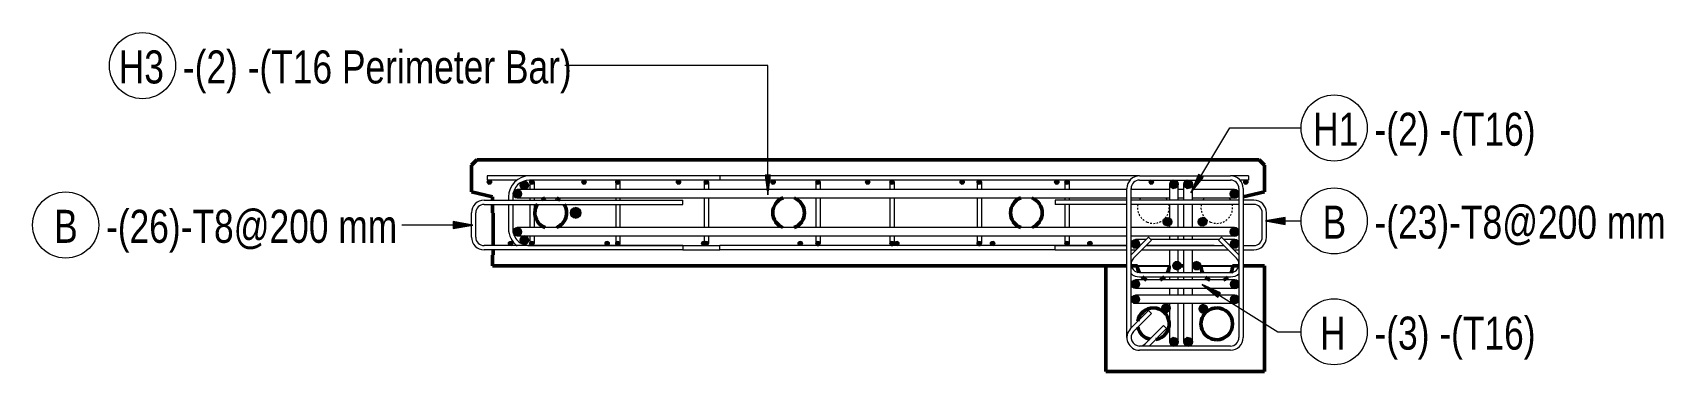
# Model space of a CAD drawing. Header units: millimetres. Extents: x -12508 to 11584, y -2169 to 13538.
# Drawn here: x 8499 to 11584, y 12714 to 13355 of the extents above; entities that cross this region are included whole.
import ezdxf

# ---------------------------------------------------------------- set-up
doc = ezdxf.new("R2010")
doc.units = ezdxf.units.MM
doc.linetypes.add('Dash', pattern=[6.36, 3.18, -3.18])
for name, color, linetype, lineweight in [('A-WALL', 113, 'Continuous', 25), ('A-WALL-HDLN', 110, 'Dash', 25), ('S-COLS', 52, 'Continuous', 18), ('S-COLS-HDLN', 52, 'Dash', 18), ('S-RBAR', 171, 'Continuous', 18), ('S-RBAR-IDEN', 171, 'Continuous', 9)]:
    doc.layers.add(name, color=color, linetype=linetype, lineweight=lineweight)
doc.styles.add('Nirmala UI Semilight_2', font='NirmalaS.ttf', dxfattribs={"width": 0.8, "height": 62.5})

# ---------------------------------------------------------------- blocks, each defined once
blk = doc.blocks.new('M_Rebar Tag_rfa MARK - ARROW-794226-Elevation Top 3')
at = {"layer": 'S-RBAR-IDEN'}
blk.add_circle((-8253.6, 13174.2), 62.5, dxfattribs=at)
blk = doc.blocks.new('M_Rebar Tag_rfa Dimension - ARROW-793927-Elevation Top 3')
at = {"layer": 'S-RBAR-IDEN'}
blk.add_circle((-10653.3, 12990.6), 62.5, dxfattribs=at)

msp = doc.modelspace()

# ---------------------------------------------------------------- hatches: boundary and pattern name
at = {"layer": 'S-RBAR'}
h = msp.add_hatch(color=256, dxfattribs=at)
edge = h.paths.add_edge_path()
edge.add_arc((9363.3, 13071.7), 4, 0, 360)
for points in [[(9362, 13067.9), (9366.5, 13069.3), (9366.5, 13074), (9362, 13075.5), (9359.3, 13071.7)], [(9412.4, 13042.4), (9419.4, 13042.4), (9423.7, 13047.9), (9422.2, 13054.6), (9415.9, 13057.6), (9409.7, 13054.6), (9408.1, 13047.9)], [(9426.1, 13058.5), (9433, 13058.5), (9437.3, 13063.9), (9435.8, 13070.7), (9429.5, 13073.7), (9423.3, 13070.7), (9421.7, 13063.9)], [(9442.5, 13067.9), (9447, 13069.3), (9447, 13074), (9442.5, 13075.5), (9439.7, 13071.7)], [(9540.9, 13067.9), (9545.4, 13069.3), (9545.4, 13074), (9540.9, 13075.5), (9538.2, 13071.7)], [(9605, 13067.9), (9609.5, 13069.3), (9609.5, 13074), (9605, 13075.5), (9602.2, 13071.7)], [(9719.8, 13067.9), (9724.3, 13069.3), (9724.3, 13074), (9719.8, 13075.5), (9717, 13071.7)], [(9772.5, 13067.9), (9776.9, 13069.3), (9776.9, 13074), (9772.5, 13075.5), (9769.7, 13071.7)], [(9898.7, 13067.9), (9903.1, 13069.3), (9903.1, 13074), (9898.7, 13075.5), (9895.9, 13071.7)], [(9983.7, 13067.9), (9988.1, 13069.3), (9988.1, 13074), (9983.7, 13075.5), (9980.9, 13071.7)], [(10077.5, 13067.9), (10082, 13069.3), (10082, 13074), (10077.5, 13075.5), (10074.8, 13071.7)], [(10123.6, 13067.9), (10128.1, 13069.3), (10128.1, 13074), (10123.6, 13075.5), (10120.9, 13071.7)], [(10256.4, 13067.9), (10260.9, 13069.3), (10260.9, 13074.1), (10256.4, 13075.5), (10253.6, 13071.7)], [(10288.6, 13067.9), (10293.1, 13069.3), (10293.1, 13074.1), (10288.6, 13075.5), (10285.9, 13071.7)], [(10435.3, 13067.9), (10439.7, 13069.4), (10439.7, 13074.1), (10435.3, 13075.5), (10432.5, 13071.7)], [(10454.8, 13067.9), (10459.3, 13069.4), (10459.3, 13074.1), (10454.8, 13075.5), (10452.1, 13071.7)], [(10614.1, 13067.9), (10618.6, 13069.4), (10618.6, 13074.1), (10614.1, 13075.5), (10611.4, 13071.7)], [(10656.5, 13059.9), (10663.3, 13061.5), (10666.3, 13067.7), (10663, 13074), (10656.5, 13075.5), (10651.1, 13071.2), (10651.1, 13064.2)], [(10683.4, 13059.9), (10690.2, 13061.5), (10693.2, 13067.7), (10690.2, 13074), (10683.4, 13075.5), (10678, 13071.2), (10678, 13064.2)], [(10769.4, 13042.4), (10776.3, 13042.4), (10780.6, 13047.9), (10779.1, 13054.6), (10772.8, 13057.7), (10766.6, 13054.6), (10765, 13047.9)], [(10793, 13067.9), (10797.5, 13069.4), (10797.5, 13074.1), (10793, 13075.5), (10790.2, 13071.7)], [(9526.5, 13003.7), (9533.5, 13006.6), (9536.5, 13013.7), (9533.5, 13020.8), (9526.5, 13023.7), (9519.4, 13020.8), (9516.5, 13013.7), (9519.4, 13006.6)], [(10646.9, 12989), (10652.8, 12992.6), (10653.5, 12999.5), (10648.6, 13004.5), (10641.7, 13003.7), (10638, 12997.8), (10640.3, 12991.2)], [(10714.9, 12989.3), (10719.8, 12994.2), (10719.1, 13001.1), (10713.2, 13004.8), (10706.6, 13002.5), (10704.3, 12995.9), (10708, 12990)], [(9404.5, 12951.9), (9407.3, 12955.7), (9404.5, 12959.5), (9400, 12958), (9400, 12953.3)], [(9412.4, 12970.6), (9419.4, 12970.6), (9423.7, 12976), (9422.2, 12982.8), (9415.9, 12985.8), (9409.7, 12982.8), (9408.1, 12976)], [(9426.1, 12954.7), (9433, 12954.7), (9437.3, 12960.2), (9435.8, 12966.9), (9429.5, 12969.9), (9423.3, 12966.9), (9421.7, 12960.2)], [(9442.5, 12951.9), (9447, 12953.3), (9447, 12958), (9442.5, 12959.5), (9439.7, 12955.7), (9441.1, 12953.8)], [(9587.2, 12951.9), (9590, 12955.7), (9587.2, 12959.5), (9582.7, 12958), (9582.7, 12953.3)], [(9605, 12951.9), (9609.5, 12953.3), (9609.5, 12958), (9605, 12959.5), (9602.2, 12955.7)], [(9769.9, 12951.9), (9772.6, 12955.7), (9769.9, 12959.5), (9765.4, 12958), (9765.4, 12953.3)], [(9772.5, 12951.9), (9776.9, 12953.3), (9776.9, 12958), (9772.5, 12959.5), (9769.7, 12955.7)], [(9952.5, 12951.9), (9955.3, 12955.7), (9952.5, 12959.5), (9948, 12958), (9948, 12953.3), (9951.5, 12952.2)], [(9983.7, 12951.9), (9988.1, 12953.3), (9988.1, 12958), (9983.7, 12959.5), (9980.9, 12955.7)], [(10123.6, 12951.9), (10128.1, 12953.3), (10128.1, 12958), (10123.6, 12959.5), (10120.9, 12955.7)], [(10135.2, 12951.9), (10138, 12955.7), (10135.2, 12959.5), (10130.7, 12958), (10130.7, 12953.3)], [(10288.6, 12951.9), (10293.1, 12953.3), (10293.1, 12958.1), (10288.6, 12959.5), (10285.9, 12955.7)], [(10316.3, 12951.9), (10319.1, 12955.7), (10316.3, 12959.5), (10311.8, 12958.1), (10311.8, 12953.3)], [(10454.8, 12951.9), (10459.3, 12953.4), (10459.3, 12958.1), (10454.8, 12959.5), (10452.1, 12955.7), (10453.5, 12953.8)], [(10500.5, 12951.9), (10503.3, 12955.7), (10500.5, 12959.5), (10496, 12958.1), (10496, 12953.4)], [(10581.8, 12947.7), (10588.8, 12947.7), (10593.1, 12953.1), (10591.5, 12959.9), (10585.3, 12962.9), (10579, 12959.9), (10577.5, 12953.1), (10580.9, 12948.8)], [(10769.4, 12970.6), (10776.3, 12970.6), (10780.6, 12976), (10779.1, 12982.8), (10772.8, 12985.8), (10766.6, 12982.8), (10765, 12976)], [(10769.8, 12947.7), (10776.8, 12947.7), (10781.1, 12953.1), (10779.5, 12959.9), (10773.3, 12962.9), (10767, 12959.9), (10765.5, 12953.1)], [(10663.9, 12905.7), (10670.1, 12908.7), (10671.7, 12915.5), (10667.3, 12920.9), (10660.4, 12920.9), (10656.1, 12915.5), (10657.6, 12908.7)], [(10697.7, 12906.5), (10704.6, 12906.5), (10708.9, 12911.9), (10707.4, 12918.7), (10701.1, 12921.7), (10694.9, 12918.7), (10693.3, 12911.9)], [(10581.8, 12871.5), (10588.8, 12871.5), (10593.1, 12876.9), (10591.5, 12883.7), (10585.3, 12886.7), (10579, 12883.7), (10577.5, 12876.9), (10580.9, 12872.7)], [(10769.8, 12871.5), (10776.8, 12871.5), (10781.1, 12876.9), (10779.5, 12883.7), (10773.3, 12886.7), (10767, 12883.7), (10765.5, 12876.9), (10768.1, 12873.7)], [(10581.8, 12842.8), (10588.8, 12842.8), (10593.1, 12848.3), (10591.5, 12855), (10585.3, 12858), (10579, 12855), (10577.5, 12848.3), (10580.9, 12844)], [(10643.1, 12825.2), (10649.4, 12828.2), (10651, 12834.9), (10646.7, 12840.4), (10639.8, 12840.4), (10635.4, 12835.1), (10636.9, 12828.3)], [(10710.8, 12824.6), (10717.7, 12825), (10721.7, 12830.7), (10719.7, 12837.4), (10713.3, 12840), (10707.2, 12836.6), (10706.1, 12829.8)], [(10769.8, 12842.8), (10776.8, 12842.8), (10781.1, 12848.3), (10779.5, 12855), (10773.3, 12858), (10767, 12855), (10765.5, 12848.3)], [(10656.5, 12761.9), (10663.3, 12763.5), (10666.3, 12769.7), (10663.3, 12776), (10656.5, 12777.5), (10651.1, 12773.2), (10651.1, 12766.2), (10653.5, 12764.3)], [(10683.4, 12761.9), (10690.2, 12763.5), (10693.2, 12769.7), (10690.2, 12776), (10683.4, 12777.5), (10678, 12773.2), (10678, 12766.2)]]:
    msp.add_hatch(color=256, dxfattribs=at).paths.add_polyline_path(points)
h = msp.add_hatch(color=256, dxfattribs=at)
edge = h.paths.add_edge_path()
edge.add_arc((9415.9, 13049.6), 8, 0, 360)
h = msp.add_hatch(color=256, dxfattribs=at)
edge = h.paths.add_edge_path()
edge.add_arc((9429.5, 13065.7), 8, 0, 360)
h = msp.add_hatch(color=256, dxfattribs=at)
edge = h.paths.add_edge_path()
edge.add_arc((9443.7, 13071.7), 4, 0, 360)
h = msp.add_hatch(color=256, dxfattribs=at)
edge = h.paths.add_edge_path()
edge.add_arc((9542.2, 13071.7), 4, 0, 360)
h = msp.add_hatch(color=256, dxfattribs=at)
edge = h.paths.add_edge_path()
edge.add_arc((9606.2, 13071.7), 4, 0, 360)
h = msp.add_hatch(color=256, dxfattribs=at)
edge = h.paths.add_edge_path()
edge.add_arc((9721, 13071.7), 4, 0, 360)
h = msp.add_hatch(color=256, dxfattribs=at)
edge = h.paths.add_edge_path()
edge.add_arc((9773.7, 13071.7), 4, 0, 360)
h = msp.add_hatch(color=256, dxfattribs=at)
edge = h.paths.add_edge_path()
edge.add_arc((9899.9, 13071.7), 4, 0, 360)
h = msp.add_hatch(color=256, dxfattribs=at)
edge = h.paths.add_edge_path()
edge.add_arc((9984.9, 13071.7), 4, 0, 360)
h = msp.add_hatch(color=256, dxfattribs=at)
edge = h.paths.add_edge_path()
edge.add_arc((10078.8, 13071.7), 4, 0, 360)
h = msp.add_hatch(color=256, dxfattribs=at)
edge = h.paths.add_edge_path()
edge.add_arc((10124.9, 13071.7), 4, 0, 360)
h = msp.add_hatch(color=256, dxfattribs=at)
edge = h.paths.add_edge_path()
edge.add_arc((10257.6, 13071.7), 4, 0, 360)
h = msp.add_hatch(color=256, dxfattribs=at)
edge = h.paths.add_edge_path()
edge.add_arc((10289.9, 13071.7), 4, 0, 360)
h = msp.add_hatch(color=256, dxfattribs=at)
edge = h.paths.add_edge_path()
edge.add_arc((10436.5, 13071.7), 4, 0, 360)
h = msp.add_hatch(color=256, dxfattribs=at)
edge = h.paths.add_edge_path()
edge.add_arc((10456.1, 13071.7), 4, 0, 360)
h = msp.add_hatch(color=256, dxfattribs=at)
edge = h.paths.add_edge_path()
edge.add_arc((10615.4, 13071.7), 4, 0, 360)
h = msp.add_hatch(color=256, dxfattribs=at)
edge = h.paths.add_edge_path()
edge.add_arc((10658.3, 13067.7), 8, 0, 360)
h = msp.add_hatch(color=256, dxfattribs=at)
edge = h.paths.add_edge_path()
edge.add_arc((10685.2, 13067.7), 8, 0, 360)
h = msp.add_hatch(color=256, dxfattribs=at)
edge = h.paths.add_edge_path()
edge.add_arc((10772.8, 13049.7), 8, 0, 360)
h = msp.add_hatch(color=256, dxfattribs=at)
edge = h.paths.add_edge_path()
edge.add_arc((10794.2, 13071.7), 4, 0, 360)
h = msp.add_hatch(color=256, dxfattribs=at)
edge = h.paths.add_edge_path()
edge.add_arc((9526.5, 13013.7), 10, 0, 360)
h = msp.add_hatch(color=256, dxfattribs=at)
edge = h.paths.add_edge_path()
edge.add_arc((10646, 12996.9), 8, 0, 360)
h = msp.add_hatch(color=256, dxfattribs=at)
edge = h.paths.add_edge_path()
edge.add_arc((10712.3, 12996.8), 8, 0, 360)
h = msp.add_hatch(color=256, dxfattribs=at)
edge = h.paths.add_edge_path()
edge.add_arc((9403.3, 12955.7), 4, 0, 360)
h = msp.add_hatch(color=256, dxfattribs=at)
edge = h.paths.add_edge_path()
edge.add_arc((9415.9, 12977.8), 8, 0, 360)
h = msp.add_hatch(color=256, dxfattribs=at)
edge = h.paths.add_edge_path()
edge.add_arc((9429.5, 12961.9), 8, 0, 360)
h = msp.add_hatch(color=256, dxfattribs=at)
edge = h.paths.add_edge_path()
edge.add_arc((9443.7, 12955.7), 4, 0, 360)
h = msp.add_hatch(color=256, dxfattribs=at)
edge = h.paths.add_edge_path()
edge.add_arc((9586, 12955.7), 4, 0, 360)
h = msp.add_hatch(color=256, dxfattribs=at)
edge = h.paths.add_edge_path()
edge.add_arc((9606.2, 12955.7), 4, 0, 360)
h = msp.add_hatch(color=256, dxfattribs=at)
edge = h.paths.add_edge_path()
edge.add_arc((9768.6, 12955.7), 4, 0, 360)
h = msp.add_hatch(color=256, dxfattribs=at)
edge = h.paths.add_edge_path()
edge.add_arc((9773.7, 12955.7), 4, 0, 360)
h = msp.add_hatch(color=256, dxfattribs=at)
edge = h.paths.add_edge_path()
edge.add_arc((9951.3, 12955.7), 4, 0, 360)
h = msp.add_hatch(color=256, dxfattribs=at)
edge = h.paths.add_edge_path()
edge.add_arc((9984.9, 12955.7), 4, 0, 360)
h = msp.add_hatch(color=256, dxfattribs=at)
edge = h.paths.add_edge_path()
edge.add_arc((10124.9, 12955.7), 4, 0, 360)
h = msp.add_hatch(color=256, dxfattribs=at)
edge = h.paths.add_edge_path()
edge.add_arc((10134, 12955.7), 4, 0, 360)
h = msp.add_hatch(color=256, dxfattribs=at)
edge = h.paths.add_edge_path()
edge.add_arc((10289.9, 12955.7), 4, 0, 360)
h = msp.add_hatch(color=256, dxfattribs=at)
edge = h.paths.add_edge_path()
edge.add_arc((10315.1, 12955.7), 4, 0, 360)
h = msp.add_hatch(color=256, dxfattribs=at)
edge = h.paths.add_edge_path()
edge.add_arc((10456.1, 12955.7), 4, 0, 360)
h = msp.add_hatch(color=256, dxfattribs=at)
edge = h.paths.add_edge_path()
edge.add_arc((10499.3, 12955.7), 4, 0, 360)
h = msp.add_hatch(color=256, dxfattribs=at)
edge = h.paths.add_edge_path()
edge.add_arc((10585.3, 12954.9), 8, 0, 360)
h = msp.add_hatch(color=256, dxfattribs=at)
edge = h.paths.add_edge_path()
edge.add_arc((10772.8, 12977.8), 8, 0, 360)
h = msp.add_hatch(color=256, dxfattribs=at)
edge = h.paths.add_edge_path()
edge.add_arc((10773.3, 12954.9), 8, 0, 360)
h = msp.add_hatch(color=256, dxfattribs=at)
edge = h.paths.add_edge_path()
edge.add_arc((10663.9, 12913.7), 8, 0, 360)
h = msp.add_hatch(color=256, dxfattribs=at)
edge = h.paths.add_edge_path()
edge.add_arc((10701.1, 12913.7), 8, 0, 360)
h = msp.add_hatch(color=256, dxfattribs=at)
edge = h.paths.add_edge_path()
edge.add_arc((10585.3, 12878.7), 8, 0, 360)
h = msp.add_hatch(color=256, dxfattribs=at)
edge = h.paths.add_edge_path()
edge.add_arc((10773.3, 12878.7), 8, 0, 360)
h = msp.add_hatch(color=256, dxfattribs=at)
edge = h.paths.add_edge_path()
edge.add_arc((10585.3, 12850), 8, 0, 360)
h = msp.add_hatch(color=256, dxfattribs=at)
edge = h.paths.add_edge_path()
edge.add_arc((10643.2, 12833.2), 8, 0, 360)
h = msp.add_hatch(color=256, dxfattribs=at)
edge = h.paths.add_edge_path()
edge.add_arc((10713.8, 12832), 8, 0, 360)
h = msp.add_hatch(color=256, dxfattribs=at)
edge = h.paths.add_edge_path()
edge.add_arc((10773.3, 12850), 8, 0, 360)
h = msp.add_hatch(color=256, dxfattribs=at)
edge = h.paths.add_edge_path()
edge.add_arc((10658.3, 12769.7), 8, 0, 360)
h = msp.add_hatch(color=256, dxfattribs=at)
edge = h.paths.add_edge_path()
edge.add_arc((10685.2, 12769.7), 8, 0, 360)
at = {"layer": 'S-RBAR-IDEN'}
for points in [[(9890.1, 13047.7), (9895, 13085.2), (9885.1, 13085.2)], [(10689.9, 13051.2), (10713.4, 13080.8), (10705, 13085.9)], [(9332.1, 12990.6), (9294.6, 12997.2), (9294.6, 12984)], [(10831.3, 12998.4), (10868.8, 12991.8), (10868.8, 13005)], [(10711.8, 12878), (10741, 12853.9), (10746.2, 12862.3)]]:
    msp.add_hatch(color=256, dxfattribs=at).paths.add_polyline_path(points)

# ---------------------------------------------------------------- linework, layer by layer
at = {"layer": 'A-WALL', "lineweight": 50}
for p, q in [((9339.3, 13113.7), (9329.3, 13103.7)), ((10819.3, 13113.7), (9339.3, 13113.7)), ((10829.3, 13103.7), (10819.3, 13113.7)), ((9329.3, 13103.7), (9329.3, 13053.7)), ((10829.3, 13053.7), (10829.3, 13103.7)), ((9329.3, 13053.7), (9369.3, 13043.7)), ((10789.3, 13043.7), (10829.3, 13053.7)), ((9369.3, 13043.7), (9369.3, 13037.7)), ((9369.3, 13029.7), (9369.3, 13013.7)), ((9369.3, 13013.7), (9370.4, 13013.3)), ((9370.4, 13013.3), (9370.4, 12951.6)), ((9370.4, 12934.1), (9369.3, 12933.7)), ((9369.3, 12933.7), (9369.3, 12913.7)), ((9370.4, 12943.6), (9370.4, 12934.1)), ((10569.3, 12913.7), (9369.3, 12913.7)), ((10529.3, 12913.7), (10529.3, 12713.7)), ((10589.3, 12913.7), (10577.7, 12913.7)), ((10650.3, 12913.7), (10649.3, 12913.7)), ((10677.2, 12913.7), (10666.3, 12913.7)), ((10709.3, 12913.7), (10693.2, 12913.7)), ((10780.9, 12913.7), (10769.3, 12913.7)), ((10789.3, 12913.7), (10789.3, 12913.7)), ((10829.3, 12913.7), (10789.3, 12913.7)), ((10829.3, 12713.7), (10829.3, 12913.7)), ((10529.3, 12713.7), (10829.3, 12713.7))]:
    msp.add_line(p, q, dxfattribs=at)
at = {"layer": 'A-WALL'}
for p, q in [((9369.3, 12951.6), (9369.3, 13013.6)), ((9370.5, 13013.2), (9370.4, 13013.3)), ((9369.3, 12933.7), (9369.3, 12943.6)), ((9370.5, 12934.2), (9370.4, 12934.1)), ((10589.3, 12913.7), (10649.3, 12913.7)), ((10709.3, 12913.7), (10769.3, 12913.7))]:
    msp.add_line(p, q, dxfattribs=at)
at = {"layer": 'A-WALL', "lineweight": 50}
for centre, start, end in [((9479.3, 13013.7), 147.5191, 249.0136), ((9479.3, 13013.7), 110.4652, 126.0007), ((9479.3, 13013.7), 54.0007, 69.3191), ((9479.3, 13013.7), 290.7461, 32.4822), ((9929.3, 13013.7), 110.4652, 249.0136), ((9929.3, 13013.7), 290.7461, 69.3191), ((10379.1, 13013.7), 110.4652, 249.0136), ((10379.1, 13013.7), 290.7461, 69.3191), ((10619.3, 12913.7), 180.0007, 206.0766), ((10619.3, 12913.7), 333.72, 0.0007), ((10739.3, 12913.5), 179.6426, 180.0007), ((10739.3, 12913.5), 180.0007, 206.0674), ((10739.3, 12913.5), 334.1276, 0.0007), ((10739.3, 12913.5), 0.0007, 0.3588), ((10619.3, 12913.7), 225.0007, 244.5257), ((10619.3, 12913.7), 294.9212, 315.0007), ((10739.3, 12913.5), 225.1845, 243.3053), ((10739.3, 12913.5), 295.2814, 314.8168), ((10619.3, 12803.7), 90.0007, 170.8721), ((10619.3, 12803.7), 279.0666, 90.0007), ((10739.3, 12803.7), 90.0007, 270.0007), ((10739.3, 12803.7), 270.0007, 90.0007), ((10619.3, 12803.7), 192.3389, 257.6169)]:
    msp.add_arc(centre, 30, start, end, dxfattribs=at)
at = {"layer": 'A-WALL-HDLN'}
for p, q in [((10650.3, 12913.7), (10649.3, 12913.7)), ((10677.2, 12913.7), (10666.3, 12913.7)), ((10709.2, 12913.7), (10693.2, 12913.7))]:
    msp.add_line(p, q, dxfattribs=at)
at = {"layer": 'S-COLS', "lineweight": 50}
for p, q in [((10789.3, 12933.7), (10789.3, 12933.8)), ((10529.3, 12913.7), (10529.3, 12713.7)), ((10829.3, 12913.7), (10789.3, 12913.7)), ((10829.3, 12713.7), (10829.3, 12913.7)), ((10529.3, 12713.7), (10829.3, 12713.7))]:
    msp.add_line(p, q, dxfattribs=at)
at = {"layer": 'S-COLS'}
for p, q in [((10569.3, 12913.7), (10529.3, 12913.7)), ((10650.3, 12913.7), (10577.7, 12913.7)), ((10677.2, 12913.7), (10666.3, 12913.7)), ((10780.9, 12913.7), (10693.2, 12913.7))]:
    msp.add_line(p, q, dxfattribs=at)
at = {"layer": 'S-COLS-HDLN', "flags": 128}
for points in [[(10607.4, 12996.1), (10613.3, 12994.3), (10619.3, 12993.7)], [(10619.3, 12993.7), (10625.4, 12994.3), (10631.2, 12996.1)], [(10727.4, 12996.1), (10733.3, 12994.3), (10739.3, 12993.7)], [(10739.3, 12993.7), (10745.4, 12994.3), (10751.2, 12996.1)]]:
    msp.add_lwpolyline(points, dxfattribs=at)
at = {"layer": 'S-COLS-HDLN'}
for centre, start, end in [((10619.3, 13023.7), 168.4423, 246.7291), ((10619.3, 13023.7), 142.924, 151.4111), ((10619.3, 13023.7), 293.2722, 11.559), ((10619.3, 13023.7), 28.5902, 37.0774), ((10739.3, 13023.7), 168.4423, 246.7291), ((10739.3, 13023.7), 142.924, 151.4111), ((10739.3, 13023.7), 293.2722, 11.559), ((10739.3, 13023.7), 28.5902, 37.0776)]:
    msp.add_arc(centre, 30, start, end, dxfattribs=at)
at = {"layer": 'S-RBAR'}
for p, q in [((9439.3, 13083.7), (9359.3, 13083.7)), ((9359.3, 13083.7), (9359.3, 13075.7)), ((9799.3, 13083.7), (9439.3, 13083.7)), ((10593.3, 13083.7), (9799.3, 13083.7)), ((9799.3, 13083.7), (9799.3, 13075.7)), ((10593.3, 13083.7), (10765.3, 13083.7)), ((10799.3, 13083.7), (10765.3, 13083.7)), ((10799.3, 13083.7), (10799.3, 13075.7)), ((9415.8, 13075.7), (9359.3, 13075.7)), ((9362, 13075.5), (9359.3, 13071.7)), ((9359.3, 13071.7), (9362, 13067.9)), ((9366.5, 13074), (9362, 13075.5)), ((9362, 13067.9), (9366.5, 13069.3)), ((9366.5, 13069.3), (9366.5, 13074)), ((9409.7, 13054.6), (9408.1, 13047.9)), ((9415.9, 13057.6), (9409.7, 13054.6)), ((9471.4, 13057.6), (9415.9, 13057.6)), ((9422.2, 13054.6), (9415.9, 13057.6)), ((9423.3, 13070.7), (9421.7, 13063.9)), ((9421.7, 13063.9), (9426.1, 13058.5)), ((9423.7, 13047.9), (9422.2, 13054.6)), ((9429.5, 13073.7), (9423.3, 13070.7)), ((9426.1, 13058.5), (9433, 13058.5)), ((9435.8, 13070.7), (9429.5, 13073.7)), ((9433, 13058.5), (9437.3, 13063.9)), ((9437.3, 13063.9), (9435.8, 13070.7)), ((9799.3, 13075.7), (9439.3, 13075.7)), ((9442.5, 13075.5), (9439.7, 13071.7)), ((9439.7, 13071.7), (9439.7, 13057.8)), ((9439.7, 13071.7), (9442.5, 13067.9)), ((9447, 13074), (9442.5, 13075.5)), ((9442.5, 13067.9), (9447, 13069.3)), ((9447, 13069.3), (9447, 13074)), ((9447.7, 13071.7), (9447.7, 13057.8)), ((10569.3, 13057.7), (9471.4, 13057.6)), ((9540.9, 13075.5), (9538.2, 13071.7)), ((9538.2, 13071.7), (9540.9, 13067.9)), ((9545.4, 13074), (9540.9, 13075.5)), ((9540.9, 13067.9), (9545.4, 13069.3)), ((9545.4, 13069.3), (9545.4, 13074)), ((9605, 13075.5), (9602.2, 13071.7)), ((9602.2, 13071.7), (9602.2, 13057.8)), ((9602.2, 13071.7), (9605, 13067.9)), ((9609.5, 13074), (9605, 13075.5)), ((9605, 13067.9), (9609.5, 13069.3)), ((9609.5, 13069.3), (9609.5, 13074)), ((9610.2, 13071.7), (9610.2, 13057.8)), ((9719.8, 13075.5), (9717, 13071.7)), ((9717, 13071.7), (9719.8, 13067.9)), ((9724.3, 13074), (9719.8, 13075.5)), ((9719.8, 13067.9), (9724.3, 13069.3)), ((9724.3, 13069.3), (9724.3, 13074)), ((9772.5, 13075.5), (9769.7, 13071.7)), ((9769.7, 13071.7), (9769.7, 13057.8)), ((9769.7, 13071.7), (9772.5, 13067.9)), ((9776.9, 13074), (9772.5, 13075.5)), ((9772.5, 13067.9), (9776.9, 13069.3)), ((9776.9, 13069.3), (9776.9, 13074)), ((9777.7, 13071.7), (9777.7, 13057.8)), ((10575.6, 13075.7), (9799.3, 13075.7)), ((9898.7, 13075.5), (9895.9, 13071.7)), ((9895.9, 13071.7), (9898.7, 13067.9)), ((9903.1, 13074), (9898.7, 13075.5)), ((9898.7, 13067.9), (9903.1, 13069.3)), ((9903.1, 13069.3), (9903.1, 13074)), ((9983.7, 13075.5), (9980.9, 13071.7)), ((9980.9, 13071.7), (9980.9, 13057.8)), ((9980.9, 13071.7), (9983.7, 13067.9)), ((9988.1, 13074), (9983.7, 13075.5)), ((9983.7, 13067.9), (9988.1, 13069.3)), ((9988.1, 13069.3), (9988.1, 13074)), ((9988.9, 13071.7), (9988.9, 13057.8)), ((10077.5, 13075.5), (10074.8, 13071.7)), ((10074.8, 13071.7), (10077.5, 13067.9)), ((10082, 13074), (10077.5, 13075.5)), ((10077.5, 13067.9), (10082, 13069.3)), ((10082, 13069.3), (10082, 13074)), ((10123.6, 13075.5), (10120.9, 13071.7)), ((10120.9, 13071.7), (10120.9, 13057.8)), ((10120.9, 13071.7), (10123.6, 13067.9)), ((10128.1, 13074), (10123.6, 13075.5)), ((10123.6, 13067.9), (10128.1, 13069.3)), ((10128.1, 13069.3), (10128.1, 13074)), ((10128.9, 13071.7), (10128.9, 13057.8)), ((10256.4, 13075.5), (10253.6, 13071.7)), ((10253.6, 13071.7), (10256.4, 13067.9)), ((10260.9, 13074.1), (10256.4, 13075.5)), ((10256.4, 13067.9), (10260.9, 13069.3)), ((10260.9, 13069.3), (10260.9, 13074.1)), ((10288.6, 13075.5), (10285.9, 13071.7)), ((10285.9, 13071.7), (10285.9, 13057.8)), ((10285.9, 13071.7), (10288.6, 13067.9)), ((10293.1, 13074.1), (10288.6, 13075.5)), ((10288.6, 13067.9), (10293.1, 13069.3)), ((10293.1, 13069.3), (10293.1, 13074.1)), ((10293.9, 13071.7), (10293.9, 13057.8)), ((10435.3, 13075.5), (10432.5, 13071.7)), ((10432.5, 13071.7), (10435.3, 13067.9)), ((10439.7, 13074.1), (10435.3, 13075.5)), ((10435.3, 13067.9), (10439.7, 13069.4)), ((10439.7, 13069.4), (10439.7, 13074.1)), ((10454.8, 13075.5), (10452.1, 13071.7)), ((10452.1, 13071.7), (10452.1, 13057.8)), ((10452.1, 13071.7), (10454.8, 13067.9)), ((10459.3, 13074.1), (10454.8, 13075.5)), ((10454.8, 13067.9), (10459.3, 13069.4)), ((10459.3, 13069.4), (10459.3, 13074.1)), ((10460.1, 13071.7), (10460.1, 13057.8)), ((10569.3, 12777.7), (10569.3, 13059.7)), ((10577.3, 12795.6), (10577.3, 13059.7)), ((10650.3, 13057.7), (10577.3, 13057.7)), ((10593.3, 13075.7), (10765.3, 13075.7)), ((10614.1, 13075.5), (10611.4, 13071.7)), ((10611.4, 13071.7), (10614.1, 13067.9)), ((10618.6, 13074.1), (10614.1, 13075.5)), ((10614.1, 13067.9), (10618.6, 13069.4)), ((10618.6, 13069.4), (10618.6, 13074.1)), ((10650.3, 13037.7), (10650.3, 13067.7)), ((10656.5, 13075.5), (10651.1, 13071.2)), ((10651.1, 13071.2), (10651.1, 13064.2)), ((10651.1, 13064.2), (10656.5, 13059.9)), ((10663, 13074), (10656.5, 13075.5)), ((10656.5, 13059.9), (10663.3, 13061.5)), ((10666.3, 13067.7), (10663, 13074)), ((10663.3, 13061.5), (10666.3, 13067.7)), ((10666.3, 13037.7), (10666.3, 13067.7)), ((10677.2, 13057.7), (10666.3, 13057.7)), ((10677.2, 13037.7), (10677.2, 13067.7)), ((10683.4, 13075.5), (10678, 13071.2)), ((10678, 13071.2), (10678, 13064.2)), ((10678, 13064.2), (10683.4, 13059.9)), ((10690.2, 13074), (10683.4, 13075.5)), ((10683.4, 13059.9), (10690.2, 13061.5)), ((10693.2, 13067.7), (10690.2, 13074)), ((10690.2, 13061.5), (10693.2, 13067.7)), ((10693.2, 13037.7), (10693.2, 13067.7)), ((10717.3, 13057.7), (10693.2, 13057.7)), ((10772.8, 13057.7), (10717.3, 13057.7)), ((10766.6, 13054.6), (10765, 13047.9)), ((10772.8, 13057.7), (10766.6, 13054.6)), ((10779.1, 13054.6), (10772.8, 13057.7)), ((10780.6, 13047.9), (10779.1, 13054.6)), ((10781.3, 13059.7), (10781.3, 12777.7)), ((10799.3, 13075.7), (10783, 13075.7)), ((10789.3, 13059.7), (10789.3, 12777.7)), ((10793, 13075.5), (10790.2, 13071.7)), ((10790.2, 13071.7), (10793, 13067.9)), ((10797.5, 13074.1), (10793, 13075.5)), ((10793, 13067.9), (10797.5, 13069.4)), ((10797.5, 13069.4), (10797.5, 13074.1)), ((9353.3, 13037.7), (9729.3, 13037.7)), ((9353.3, 13029.7), (9729.3, 13029.7)), ((9399.3, 13043.7), (9399.3, 13037.7)), ((9399.3, 13029.7), (9399.3, 12983.7)), ((9407.3, 13043.7), (9407.3, 13037.7)), ((9407.3, 13029.7), (9407.3, 12983.7)), ((9408.1, 13047.9), (9412.4, 13042.4)), ((9412.4, 13042.4), (9419.4, 13042.4)), ((9471.4, 13041.6), (9415.9, 13041.6)), ((9419.4, 13042.4), (9423.7, 13047.9)), ((9439.7, 13041.7), (9439.7, 13037.7)), ((9439.7, 13029.7), (9439.7, 12991.7)), ((9447.7, 13041.7), (9447.7, 13037.7)), ((9447.7, 13029.7), (9447.7, 12991.7)), ((10569.3, 13041.7), (9471.4, 13041.6)), ((9519.4, 13020.8), (9516.5, 13013.7)), ((9526.5, 13023.7), (9519.4, 13020.8)), ((9533.5, 13020.8), (9526.5, 13023.7)), ((9536.5, 13013.7), (9533.5, 13020.8)), ((9602.2, 13041.7), (9602.2, 13037.7)), ((9602.2, 13029.7), (9602.2, 12991.7)), ((9610.2, 13041.7), (9610.2, 13037.7)), ((9610.2, 13029.7), (9610.2, 12991.7)), ((9729.3, 13029.7), (9729.3, 13037.7)), ((9769.7, 13041.7), (9769.7, 13035.7)), ((9769.7, 13035.7), (9769.7, 12991.7)), ((9777.7, 13041.7), (9777.7, 13035.7)), ((9777.7, 13035.7), (9777.7, 12991.7)), ((9980.9, 13041.7), (9980.9, 13035.7)), ((9980.9, 13035.7), (9980.9, 12991.7)), ((9988.9, 13041.7), (9988.9, 13035.7)), ((9988.9, 13035.7), (9988.9, 12991.7)), ((10120.9, 13041.7), (10120.9, 13035.7)), ((10120.9, 13035.7), (10120.9, 12991.7)), ((10128.9, 13041.7), (10128.9, 13035.7)), ((10128.9, 13035.7), (10128.9, 12991.7)), ((10285.9, 13041.7), (10285.9, 13035.7)), ((10285.9, 13035.7), (10285.9, 12991.7)), ((10293.9, 13041.7), (10293.9, 13035.7)), ((10293.9, 13035.7), (10293.9, 12991.7)), ((10569.3, 13037.7), (10433.3, 13037.7)), ((10433.3, 13037.7), (10433.3, 13029.7)), ((10569.3, 13029.7), (10433.3, 13029.7)), ((10452.1, 13041.7), (10452.1, 13037.7)), ((10452.1, 13029.7), (10452.1, 12991.7)), ((10460.1, 13041.7), (10460.1, 13037.7)), ((10460.1, 13029.7), (10460.1, 12991.7)), ((10650.3, 13041.7), (10577.3, 13041.7)), ((10781.3, 13037.7), (10577.3, 13037.7)), ((10781.3, 13029.7), (10577.3, 13029.7)), ((10650.3, 13027.7), (10650.3, 13029.7)), ((10650.3, 12985.8), (10650.3, 13027.7)), ((10677.2, 13041.7), (10666.3, 13041.7)), ((10666.3, 13027.7), (10666.3, 13029.7)), ((10666.3, 12985.8), (10666.3, 13027.7)), ((10677.2, 13027.7), (10677.2, 13029.7)), ((10677.2, 12985.8), (10677.2, 13027.7)), ((10717.3, 13041.7), (10693.2, 13041.7)), ((10693.2, 13027.7), (10693.2, 13029.7)), ((10693.2, 12985.8), (10693.2, 13027.7)), ((10772.8, 13041.7), (10717.3, 13041.7)), ((10765, 13047.9), (10769.4, 13042.4)), ((10769.4, 13042.4), (10776.3, 13042.4)), ((10776.3, 13042.4), (10780.6, 13047.9)), ((10809.3, 13037.7), (10789.3, 13037.7)), ((10809.3, 13029.7), (10789.3, 13029.7)), ((9329.3, 12967.6), (9329.3, 13013.7)), ((9337.3, 12967.6), (9337.3, 13013.7)), ((9439.7, 12991.7), (9439.7, 12985.8)), ((9447.7, 12991.7), (9447.7, 12985.8)), ((9516.5, 13013.7), (9519.4, 13006.6)), ((9519.4, 13006.6), (9526.5, 13003.7)), ((9526.5, 13003.7), (9533.5, 13006.6)), ((9533.5, 13006.6), (9536.5, 13013.7)), ((9602.2, 12991.7), (9602.2, 12985.8)), ((9610.2, 12991.7), (9610.2, 12985.8)), ((9769.7, 12991.7), (9769.7, 12985.8)), ((9777.7, 12991.7), (9777.7, 12985.8)), ((9980.9, 12991.7), (9980.9, 12985.8)), ((9988.9, 12991.7), (9988.9, 12985.8)), ((10120.9, 12991.7), (10120.9, 12985.8)), ((10128.9, 12991.7), (10128.9, 12985.8)), ((10285.9, 12991.7), (10285.9, 12985.8)), ((10293.9, 12991.7), (10293.9, 12985.8)), ((10452.1, 12991.7), (10452.1, 12985.8)), ((10460.1, 12991.7), (10460.1, 12985.8)), ((10641.7, 13003.7), (10638, 12997.8)), ((10638, 12997.8), (10640.3, 12991.2)), ((10640.3, 12991.2), (10646.9, 12989)), ((10648.6, 13004.5), (10641.7, 13003.7)), ((10646.9, 12989), (10652.8, 12992.6)), ((10653.5, 12999.5), (10648.6, 13004.5)), ((10652.8, 12992.6), (10653.5, 12999.5)), ((10706.6, 13002.5), (10704.3, 12995.9)), ((10704.3, 12995.9), (10708, 12990)), ((10713.2, 13004.8), (10706.6, 13002.5)), ((10708, 12990), (10714.9, 12989.3)), ((10719.1, 13001.1), (10713.2, 13004.8)), ((10714.9, 12989.3), (10719.8, 12994.2)), ((10719.8, 12994.2), (10719.1, 13001.1)), ((10825.3, 12967.6), (10825.3, 13013.7)), ((10833.3, 12967.6), (10833.3, 13013.7)), ((9404.5, 12959.5), (9400, 12958)), ((9400, 12958), (9400, 12953.3)), ((9407.3, 12955.7), (9404.5, 12959.5)), ((9409.7, 12982.8), (9408.1, 12976)), ((9408.1, 12976), (9412.4, 12970.6)), ((9415.9, 12985.8), (9409.7, 12982.8)), ((9412.4, 12970.6), (9419.4, 12970.6)), ((9471.4, 12985.8), (9415.9, 12985.8)), ((9422.2, 12982.8), (9415.9, 12985.8)), ((9471.4, 12969.8), (9415.9, 12969.8)), ((9419.4, 12970.6), (9423.7, 12976)), ((9423.3, 12966.9), (9421.7, 12960.2)), ((9421.7, 12960.2), (9426.1, 12954.7)), ((9423.7, 12976), (9422.2, 12982.8)), ((9429.5, 12969.9), (9423.3, 12966.9)), ((9435.8, 12966.9), (9429.5, 12969.9)), ((9433, 12954.7), (9437.3, 12960.2)), ((9437.3, 12960.2), (9435.8, 12966.9)), ((9439.7, 12969.6), (9439.7, 12955.7)), ((9442.5, 12959.5), (9439.7, 12955.7)), ((9447, 12958), (9442.5, 12959.5)), ((9447, 12953.3), (9447, 12958)), ((9447.7, 12969.6), (9447.7, 12955.7)), ((10569.3, 12985.8), (9471.4, 12985.8)), ((10569.3, 12969.8), (9471.4, 12969.8)), ((9587.2, 12959.5), (9582.7, 12958)), ((9582.7, 12958), (9582.7, 12953.3)), ((9590, 12955.7), (9587.2, 12959.5)), ((9602.2, 12969.6), (9602.2, 12955.7)), ((9605, 12959.5), (9602.2, 12955.7)), ((9609.5, 12958), (9605, 12959.5)), ((9609.5, 12953.3), (9609.5, 12958)), ((9610.2, 12969.6), (9610.2, 12955.7)), ((9769.9, 12959.5), (9765.4, 12958)), ((9765.4, 12958), (9765.4, 12953.3)), ((9769.7, 12969.6), (9769.7, 12955.7)), ((9772.5, 12959.5), (9769.7, 12955.7)), ((9772.6, 12955.7), (9769.9, 12959.5)), ((9776.9, 12958), (9772.5, 12959.5)), ((9776.9, 12953.3), (9776.9, 12958)), ((9777.7, 12969.6), (9777.7, 12955.7)), ((9952.5, 12959.5), (9948, 12958)), ((9948, 12958), (9948, 12953.3)), ((9955.3, 12955.7), (9952.5, 12959.5)), ((9980.9, 12969.6), (9980.9, 12955.7)), ((9983.7, 12959.5), (9980.9, 12955.7)), ((9988.1, 12958), (9983.7, 12959.5)), ((9988.1, 12953.3), (9988.1, 12958)), ((9988.9, 12969.6), (9988.9, 12955.7)), ((10120.9, 12969.6), (10120.9, 12955.7)), ((10123.6, 12959.5), (10120.9, 12955.7)), ((10128.1, 12958), (10123.6, 12959.5)), ((10128.1, 12953.3), (10128.1, 12958)), ((10128.9, 12969.6), (10128.9, 12955.7)), ((10135.2, 12959.5), (10130.7, 12958)), ((10130.7, 12958), (10130.7, 12953.3)), ((10138, 12955.7), (10135.2, 12959.5)), ((10285.9, 12969.6), (10285.9, 12955.7)), ((10288.6, 12959.5), (10285.9, 12955.7)), ((10293.1, 12958.1), (10288.6, 12959.5)), ((10293.1, 12953.3), (10293.1, 12958.1)), ((10293.9, 12969.6), (10293.9, 12955.7)), ((10316.3, 12959.5), (10311.8, 12958.1)), ((10311.8, 12958.1), (10311.8, 12953.3)), ((10319.1, 12955.7), (10316.3, 12959.5)), ((10452.1, 12969.6), (10452.1, 12955.7)), ((10454.8, 12959.5), (10452.1, 12955.7)), ((10459.3, 12958.1), (10454.8, 12959.5)), ((10459.3, 12953.4), (10459.3, 12958.1)), ((10460.1, 12969.6), (10460.1, 12955.7)), ((10500.5, 12959.5), (10496, 12958.1)), ((10496, 12958.1), (10496, 12953.4)), ((10503.3, 12955.7), (10500.5, 12959.5)), ((10717.3, 12985.8), (10577.3, 12985.8)), ((10717.3, 12969.8), (10577.3, 12969.8)), ((10610.3, 12967.4), (10577.3, 12934.4)), ((10579, 12959.9), (10577.5, 12953.1)), ((10585.3, 12962.9), (10579, 12959.9)), ((10615.9, 12961.8), (10582, 12927.8)), ((10605.7, 12962.9), (10585.3, 12962.9)), ((10591.5, 12959.9), (10585.3, 12962.9)), ((10593.1, 12953.1), (10591.5, 12959.9)), ((10610.3, 12967.4), (10615.9, 12961.8)), ((10625.3, 12962.9), (10614.9, 12962.9)), ((10733.3, 12962.9), (10625.3, 12962.9)), ((10650.3, 12962.9), (10650.3, 12969.8)), ((10666.3, 12962.9), (10666.3, 12969.8)), ((10677.2, 12962.9), (10677.2, 12969.8)), ((10693.2, 12962.9), (10693.2, 12969.8)), ((10772.8, 12985.8), (10717.3, 12985.8)), ((10772.8, 12969.8), (10717.3, 12969.8)), ((10743.6, 12962.9), (10733.3, 12962.9)), ((10748.3, 12967.4), (10742.7, 12961.8)), ((10776.6, 12927.8), (10742.7, 12961.8)), ((10781.3, 12934.4), (10748.3, 12967.4)), ((10773.3, 12962.9), (10752.9, 12962.9)), ((10766.6, 12982.8), (10765, 12976)), ((10765, 12976), (10769.4, 12970.6)), ((10767, 12959.9), (10765.5, 12953.1)), ((10772.8, 12985.8), (10766.6, 12982.8)), ((10773.3, 12962.9), (10767, 12959.9)), ((10769.4, 12970.6), (10776.3, 12970.6)), ((10779.1, 12982.8), (10772.8, 12985.8)), ((10779.5, 12959.9), (10773.3, 12962.9)), ((10776.3, 12970.6), (10780.6, 12976)), ((10780.6, 12976), (10779.1, 12982.8)), ((10781.1, 12953.1), (10779.5, 12959.9)), ((9729.3, 12951.6), (9353.3, 12951.6)), ((9729.3, 12943.6), (9353.3, 12943.6)), ((9415.8, 12951.7), (9399.3, 12951.7)), ((9400, 12953.3), (9404.5, 12951.9)), ((9404.5, 12951.9), (9407.3, 12955.7)), ((9426.1, 12954.7), (9433, 12954.7)), ((9439.3, 12951.7), (9799.3, 12951.7)), ((9439.7, 12955.7), (9441.1, 12953.8)), ((9441.1, 12953.8), (9442.5, 12951.9)), ((9442.5, 12951.9), (9447, 12953.3)), ((9582.7, 12953.3), (9587.2, 12951.9)), ((9587.2, 12951.9), (9590, 12955.7)), ((9602.2, 12955.7), (9605, 12951.9)), ((9605, 12951.9), (9609.5, 12953.3)), ((9729.3, 12951.6), (9729.3, 12943.6)), ((9729.3, 12943.7), (9799.3, 12943.7)), ((9765.4, 12953.3), (9769.9, 12951.9)), ((9769.7, 12955.7), (9772.5, 12951.9)), ((9769.9, 12951.9), (9772.6, 12955.7)), ((9772.5, 12951.9), (9776.9, 12953.3)), ((10569.3, 12951.7), (9799.3, 12951.7)), ((9799.3, 12943.7), (9799.3, 12951.7)), ((10433.3, 12943.7), (9799.3, 12943.7)), ((9948, 12953.3), (9951.5, 12952.2)), ((9951.5, 12952.2), (9952.5, 12951.9)), ((9952.5, 12951.9), (9955.3, 12955.7)), ((9980.9, 12955.7), (9983.7, 12951.9)), ((9983.7, 12951.9), (9988.1, 12953.3)), ((10120.9, 12955.7), (10123.6, 12951.9)), ((10123.6, 12951.9), (10128.1, 12953.3)), ((10130.7, 12953.3), (10135.2, 12951.9)), ((10135.2, 12951.9), (10138, 12955.7)), ((10285.9, 12955.7), (10288.6, 12951.9)), ((10288.6, 12951.9), (10293.1, 12953.3)), ((10311.8, 12953.3), (10316.3, 12951.9)), ((10316.3, 12951.9), (10319.1, 12955.7)), ((10433.3, 12951.6), (10569.3, 12951.6)), ((10433.3, 12943.6), (10433.3, 12951.6)), ((10433.3, 12943.6), (10569.3, 12943.6)), ((10452.1, 12955.7), (10453.5, 12953.8)), ((10453.5, 12953.8), (10454.8, 12951.9)), ((10454.8, 12951.9), (10459.3, 12953.4)), ((10496, 12953.4), (10500.5, 12951.9)), ((10500.5, 12951.9), (10503.3, 12955.7)), ((10594.5, 12951.7), (10577.3, 12951.7)), ((10577.3, 12951.6), (10594.4, 12951.6)), ((10577.3, 12943.6), (10586.4, 12943.6)), ((10577.5, 12953.1), (10580.9, 12948.8)), ((10580.9, 12948.8), (10581.8, 12947.7)), ((10581.8, 12947.7), (10588.8, 12947.7)), ((10588.8, 12947.7), (10593.1, 12953.1)), ((10597.7, 12943.6), (10760.8, 12943.6)), ((10605.7, 12951.6), (10752.8, 12951.6)), ((10734.1, 12951.7), (10605.9, 12951.7)), ((10650.3, 12900.5), (10650.3, 12943.6)), ((10666.3, 12900.5), (10666.3, 12943.6)), ((10677.2, 12900.5), (10677.2, 12943.6)), ((10693.2, 12900.5), (10693.2, 12943.6)), ((10764.1, 12951.6), (10781.3, 12951.6)), ((10765.5, 12953.1), (10769.8, 12947.7)), ((10769.8, 12947.7), (10776.8, 12947.7)), ((10772.1, 12943.6), (10781.3, 12943.6)), ((10776.8, 12947.7), (10781.1, 12953.1)), ((10789.3, 12951.6), (10809.3, 12951.6)), ((10789.3, 12943.6), (10809.3, 12943.6)), ((10593.3, 12900.5), (10765.3, 12900.5)), ((10660.4, 12920.9), (10656.1, 12915.5)), ((10656.1, 12915.5), (10657.6, 12908.7)), ((10657.6, 12908.7), (10663.9, 12905.7)), ((10667.3, 12920.9), (10660.4, 12920.9)), ((10663.9, 12905.7), (10670.1, 12908.7)), ((10671.7, 12915.5), (10667.3, 12920.9)), ((10670.1, 12908.7), (10671.7, 12915.5)), ((10694.9, 12918.7), (10693.3, 12911.9)), ((10693.3, 12911.9), (10697.7, 12906.5)), ((10701.1, 12921.7), (10694.9, 12918.7)), ((10697.7, 12906.5), (10704.6, 12906.5)), ((10707.4, 12918.7), (10701.1, 12921.7)), ((10704.6, 12906.5), (10708.9, 12911.9)), ((10708.9, 12911.9), (10707.4, 12918.7)), ((10579, 12883.7), (10577.5, 12876.9)), ((10577.5, 12876.9), (10580.9, 12872.7)), ((10585.3, 12886.7), (10579, 12883.7)), ((10580.9, 12872.7), (10581.8, 12871.5)), ((10581.8, 12871.5), (10588.8, 12871.5)), ((10625.3, 12886.7), (10585.3, 12886.7)), ((10591.5, 12883.7), (10585.3, 12886.7)), ((10625.3, 12870.7), (10585.3, 12870.7)), ((10588.8, 12871.5), (10593.1, 12876.9)), ((10593.1, 12876.9), (10591.5, 12883.7)), ((10593.3, 12892.5), (10765.3, 12892.5)), ((10733.3, 12886.7), (10625.3, 12886.7)), ((10733.3, 12870.7), (10625.3, 12870.7)), ((10650.3, 12886.7), (10650.3, 12892.5)), ((10650.3, 12858), (10650.3, 12870.7)), ((10666.3, 12886.7), (10666.3, 12892.5)), ((10666.3, 12858), (10666.3, 12870.7)), ((10677.2, 12886.7), (10677.2, 12892.5)), ((10677.2, 12858), (10677.2, 12870.7)), ((10693.2, 12886.7), (10693.2, 12892.5)), ((10693.2, 12858), (10693.2, 12870.7)), ((10773.3, 12886.7), (10733.3, 12886.7)), ((10773.3, 12870.7), (10733.3, 12870.7)), ((10767, 12883.7), (10765.5, 12876.9)), ((10765.5, 12876.9), (10768.1, 12873.7)), ((10773.3, 12886.7), (10767, 12883.7)), ((10768.1, 12873.7), (10769.8, 12871.5)), ((10769.8, 12871.5), (10776.8, 12871.5)), ((10779.5, 12883.7), (10773.3, 12886.7)), ((10776.8, 12871.5), (10781.1, 12876.9)), ((10781.1, 12876.9), (10779.5, 12883.7)), ((10579, 12855), (10577.5, 12848.3)), ((10577.5, 12848.3), (10580.9, 12844)), ((10585.3, 12858), (10579, 12855)), ((10580.9, 12844), (10581.8, 12842.8)), ((10581.8, 12842.8), (10588.8, 12842.8)), ((10625.3, 12858), (10585.3, 12858)), ((10591.5, 12855), (10585.3, 12858)), ((10625.3, 12842), (10585.3, 12842)), ((10588.8, 12842.8), (10593.1, 12848.3)), ((10593.1, 12848.3), (10591.5, 12855)), ((10733.3, 12858), (10625.3, 12858)), ((10733.3, 12842), (10625.3, 12842)), ((10639.8, 12840.4), (10635.4, 12835.1)), ((10635.4, 12835.1), (10636.9, 12828.3)), ((10646.7, 12840.4), (10639.8, 12840.4)), ((10651, 12834.9), (10646.7, 12840.4)), ((10649.4, 12828.2), (10651, 12834.9)), ((10650.3, 12809.7), (10650.3, 12842)), ((10666.3, 12809.7), (10666.3, 12842)), ((10677.2, 12809.7), (10677.2, 12842)), ((10693.2, 12809.7), (10693.2, 12842)), ((10707.2, 12836.6), (10706.1, 12829.8)), ((10713.3, 12840), (10707.2, 12836.6)), ((10719.7, 12837.4), (10713.3, 12840)), ((10721.7, 12830.7), (10719.7, 12837.4)), ((10773.3, 12858), (10733.3, 12858)), ((10773.3, 12842), (10733.3, 12842)), ((10767, 12855), (10765.5, 12848.3)), ((10765.5, 12848.3), (10769.8, 12842.8)), ((10773.3, 12858), (10767, 12855)), ((10769.8, 12842.8), (10776.8, 12842.8)), ((10779.5, 12855), (10773.3, 12858)), ((10776.8, 12842.8), (10781.1, 12848.3)), ((10781.1, 12848.3), (10779.5, 12855)), ((10576.3, 12794.7), (10610.3, 12828.6)), ((10582, 12789), (10615.9, 12823)), ((10615.9, 12823), (10610.3, 12828.6)), ((10636.9, 12828.3), (10643.1, 12825.2)), ((10643.1, 12825.2), (10649.4, 12828.2)), ((10650.3, 12769.7), (10650.3, 12809.7)), ((10666.3, 12769.7), (10666.3, 12809.7)), ((10677.2, 12769.7), (10677.2, 12809.7)), ((10693.2, 12769.7), (10693.2, 12809.7)), ((10706.1, 12829.8), (10710.8, 12824.6)), ((10710.8, 12824.6), (10717.7, 12825)), ((10717.7, 12825), (10721.7, 12830.7)), ((10638.5, 12800.3), (10604.6, 12766.4)), ((10644.2, 12794.7), (10611.2, 12761.7)), ((10638.5, 12800.3), (10644.2, 12794.7)), ((10656.5, 12777.5), (10651.1, 12773.2)), ((10651.1, 12773.2), (10651.1, 12766.2)), ((10663.3, 12776), (10656.5, 12777.5)), ((10666.3, 12769.7), (10663.3, 12776)), ((10683.4, 12777.5), (10678, 12773.2)), ((10678, 12773.2), (10678, 12766.2)), ((10690.2, 12776), (10683.4, 12777.5)), ((10693.2, 12769.7), (10690.2, 12776)), ((10765.3, 12761.7), (10593.3, 12761.7)), ((10765.3, 12753.7), (10593.3, 12753.7)), ((10651.1, 12766.2), (10653.5, 12764.3)), ((10653.5, 12764.3), (10656.5, 12761.9)), ((10656.5, 12761.9), (10663.3, 12763.5)), ((10663.3, 12763.5), (10666.3, 12769.7)), ((10678, 12766.2), (10683.4, 12761.9)), ((10683.4, 12761.9), (10690.2, 12763.5)), ((10690.2, 12763.5), (10693.2, 12769.7))]:
    msp.add_line(p, q, dxfattribs=at)
for centre, radius in [((9363.3, 13071.7), 4), ((9415.9, 13049.6), 8), ((9429.5, 13065.7), 8), ((9443.7, 13071.7), 4), ((9542.2, 13071.7), 4), ((9606.2, 13071.7), 4), ((9721, 13071.7), 4), ((9773.7, 13071.7), 4), ((9899.9, 13071.7), 4), ((9984.9, 13071.7), 4), ((10078.8, 13071.7), 4), ((10124.9, 13071.7), 4), ((10257.6, 13071.7), 4), ((10289.9, 13071.7), 4), ((10436.5, 13071.7), 4), ((10456.1, 13071.7), 4), ((10615.4, 13071.7), 4), ((10658.3, 13067.7), 8), ((10685.2, 13067.7), 8), ((10772.8, 13049.7), 8), ((10794.2, 13071.7), 4), ((9526.5, 13013.7), 10), ((10646, 12996.9), 8), ((10712.3, 12996.8), 8), ((9403.3, 12955.7), 4), ((9415.9, 12977.8), 8), ((9429.5, 12961.9), 8), ((9443.7, 12955.7), 4), ((9586, 12955.7), 4), ((9606.2, 12955.7), 4), ((9768.6, 12955.7), 4), ((9773.7, 12955.7), 4), ((9951.3, 12955.7), 4), ((9984.9, 12955.7), 4), ((10124.9, 12955.7), 4), ((10134, 12955.7), 4), ((10289.9, 12955.7), 4), ((10315.1, 12955.7), 4), ((10456.1, 12955.7), 4), ((10499.3, 12955.7), 4), ((10585.3, 12954.9), 8), ((10772.8, 12977.8), 8), ((10773.3, 12954.9), 8), ((10663.9, 12913.7), 8), ((10701.1, 12913.7), 8), ((10585.3, 12878.7), 8), ((10773.3, 12878.7), 8), ((10585.3, 12850), 8), ((10643.2, 12833.2), 8), ((10713.8, 12832), 8), ((10773.3, 12850), 8), ((10658.3, 12769.7), 8), ((10685.2, 12769.7), 8)]:
    msp.add_circle(centre, radius, dxfattribs=at)
for centre, radius, start, end in [((9439.3, 13043.7), 40, 90.0007, 180.0007), ((10593.3, 13059.7), 24, 90.0007, 180.0007), ((10765.3, 13059.7), 24, 0.0007, 90.0007), ((9439.3, 13043.7), 32, 90.0007, 180.0007), ((10593.3, 13059.7), 16, 90.0007, 180.0007), ((10765.3, 13059.7), 16, 0.0007, 90.0007), ((10772.8, 13049.7), 8, 270.0007, 90.0007), ((9353.3, 13013.7), 24, 90.0007, 180.0007), ((9353.3, 13013.7), 16, 90.0007, 180.0007), ((10809.3, 13013.7), 24, 0.0007, 90.0007), ((10809.3, 13013.7), 16, 0.0007, 90.0007), ((9353.3, 12967.6), 24, 180.0007, 270.0007), ((9353.3, 12967.6), 16, 180.0007, 270.0007), ((9439.3, 12983.7), 40, 180.0007, 234.0708), ((9439.3, 12983.7), 32, 180.0007, 270.0007), ((10772.8, 12977.8), 8, 270.0007, 90.0007), ((10773.3, 12954.9), 8, 0.1088, 90.0007), ((10809.3, 12967.6), 16, 270.0007, 0.0007), ((10809.3, 12967.6), 24, 270.0007, 0.0007), ((9443.7, 12955.7), 4, 180.0007, 269.9211), ((9443.7, 12955.7), 4, 270.0803, 0.0007), ((9606.2, 12955.7), 4, 180.0007, 269.9211), ((9606.2, 12955.7), 4, 270.0803, 0.0007), ((9773.7, 12955.7), 4, 180.0007, 269.9211), ((9773.7, 12955.7), 4, 270.0803, 0.0007), ((9984.9, 12955.7), 4, 180.0007, 269.9211), ((9984.9, 12955.7), 4, 270.0803, 0.0007), ((10124.9, 12955.7), 4, 180.0007, 269.9211), ((10124.9, 12955.7), 4, 270.0803, 0.0007), ((10289.9, 12955.7), 4, 180.0007, 269.9211), ((10289.9, 12955.7), 4, 270.0803, 0.0007), ((10456.1, 12955.7), 4, 180.0007, 269.9211), ((10456.1, 12955.7), 4, 270.0803, 0.0007), ((10593.3, 12916.5), 16, 135.0007, 270.0007), ((10765.3, 12916.5), 16, 0.0041, 45.0007), ((10773.3, 12954.9), 8, 335.4134, 359.8925), ((10593.3, 12916.5), 24, 227.9293, 270.0007), ((10765.3, 12916.5), 16, 270.0007, 359.9972), ((10765.3, 12916.5), 24, 270.0007, 312.0713), ((10773.3, 12878.7), 8, 0.0933, 90.0007), ((10773.3, 12878.7), 8, 270.0007, 359.908), ((10773.3, 12850), 8, 0.1264, 90.0007), ((10773.3, 12850), 8, 270.0007, 359.8749), ((10593.3, 12777.7), 24, 135.0007, 270.0007), ((10593.3, 12777.7), 16, 135.0007, 270.0007), ((10765.3, 12777.7), 16, 270.0007, 0.0007), ((10765.3, 12777.7), 24, 270.0007, 0.0007), ((10593.3, 12777.7), 16, 270.0007, 315.0007), ((10658.3, 12769.7), 8, 180.0007, 269.9322), ((10658.3, 12769.7), 8, 270.0691, 0.0007), ((10685.2, 12769.7), 8, 180.0007, 269.9322), ((10685.2, 12769.7), 8, 270.0691, 0.0007)]:
    msp.add_arc(centre, radius, start, end, dxfattribs=at)
at = {"layer": 'S-RBAR-IDEN'}
for p, q in [((9890.1, 13292.1), (9505.8, 13292.1)), ((9890.1, 13047.7), (9890.1, 13292.1)), ((10689.9, 13051.2), (10763.9, 13174.2)), ((10763.9, 13174.2), (10898.8, 13174.2)), ((9895, 13085.2), (9885.1, 13085.2)), ((9885.1, 13085.2), (9890.1, 13047.7)), ((9890.1, 13047.7), (9895, 13085.2)), ((10705, 13085.9), (10689.9, 13051.2)), ((10689.9, 13051.2), (10713.4, 13080.8)), ((10713.4, 13080.8), (10705, 13085.9)), ((9332.1, 12990.6), (9197.6, 12990.6)), ((9332.1, 12990.6), (9294.6, 12997.2)), ((9294.6, 12997.2), (9294.6, 12984)), ((9294.6, 12984), (9332.1, 12990.6)), ((10868.8, 13005), (10831.3, 12998.4)), ((10831.3, 12998.4), (10868.8, 12991.8)), ((10831.3, 12998.4), (10898.8, 12998.4)), ((10868.8, 12991.8), (10868.8, 13005)), ((10711.8, 12878), (10741, 12853.9)), ((10746.2, 12862.3), (10711.8, 12878)), ((10711.8, 12878), (10854.9, 12788.5)), ((10741, 12853.9), (10746.2, 12862.3)), ((10854.9, 12788.5), (10898.8, 12788.5))]:
    msp.add_line(p, q, dxfattribs=at)

# ---------------------------------------------------------------- block references
for name, p in [('M_Rebar Tag_rfa MARK - ARROW-794226-Elevation Top 3', (16960.6, 117.9)), ('M_Rebar Tag_rfa MARK - ARROW-794226-Elevation Top 3', (19214.9, 0)), ('M_Rebar Tag_rfa Dimension - ARROW-793927-Elevation Top 3', (19214.9, 0)), ('M_Rebar Tag_rfa Dimension - ARROW-793927-Elevation Top 3', (21614.6, 7.8)), ('M_Rebar Tag_rfa MARK - ARROW-794226-Elevation Top 3', (19214.9, -385.6))]:
    msp.add_blockref(name, p, dxfattribs=at)

# ---------------------------------------------------------------- texts
at = {"layer": 'S-RBAR-IDEN', "char_height": 62.5, "attachment_point": 1, "style": 'Nirmala UI Semilight_2'}
for s, insert, width in [('H3', (8662.1, 13320.9), 104.219), ('-(2) -(T16 Perimeter Bar)', (8783.4, 13320.9), 873.839), ('-(2) -(T16)', (11037.7, 13203), 352.742), ('H1', (10921.6, 13203), 91.392), ('B', (8539.8, 13019.4), 48.101), ('-(26)-T8@200 mm', (8638, 13019.4), 676.624), ('B', (10939.5, 13027.2), 48.101), ('-(23)-T8@200 mm', (11037.7, 13027.2), 676.624), ('H', (10934.8, 12817.3), 59.325), ('-(3) -(T16)', (11037.7, 12817.3), 352.742)]:
    msp.add_mtext(s, dxfattribs=dict(at, insert=insert, width=width))

doc.saveas('drawing.dxf')
